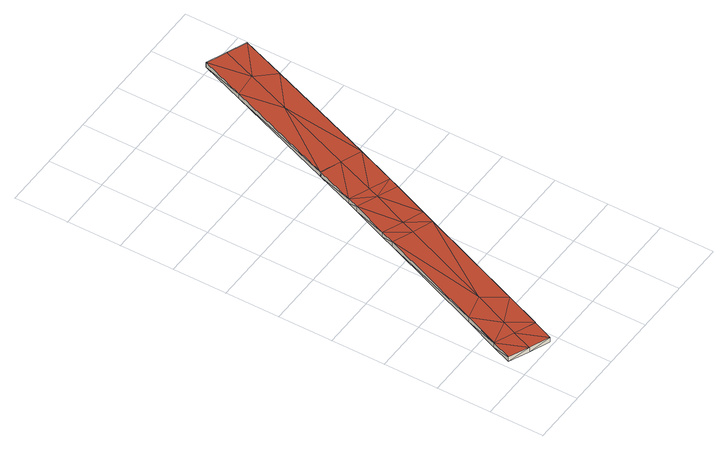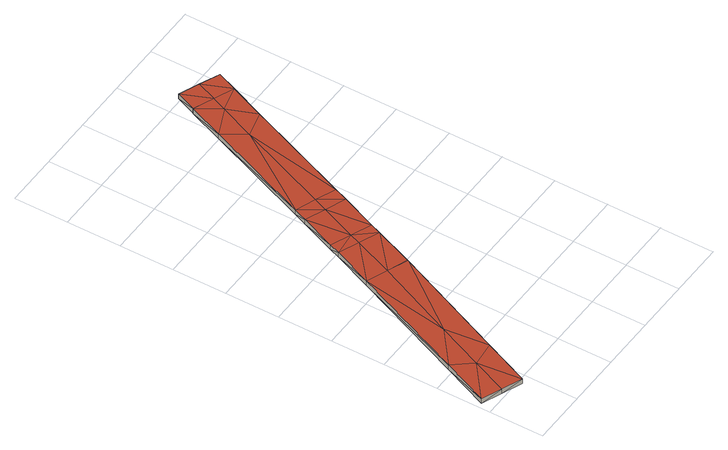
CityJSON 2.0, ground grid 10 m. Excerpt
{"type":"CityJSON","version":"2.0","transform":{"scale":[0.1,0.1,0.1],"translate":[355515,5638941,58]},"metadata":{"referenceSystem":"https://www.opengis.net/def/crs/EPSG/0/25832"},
"CityObjects":{
"building1":{"type":"Building","attributes":{"Geometrietyp2DReferenz":"2000","Gemeindeschluessel":"05315000","function":"53001_1800","roofType":"9999","measuredHeight":1},"geometry":[{"type":"MultiSurface","lod":"2","boundaries":[[[0,1,2]],[[1,3,2]],[[4,5,0]],[[5,1,0]],[[6,7,4]],[[7,5,4]],[[8,9,6]],[[9,7,6]],[[10,11,8]],[[11,9,8]],[[12,13,10]],[[13,11,10]],[[14,15,12]],[[15,13,12]],[[16,17,14]],[[17,15,14]],[[18,19,16]],[[19,17,16]],[[20,21,18]],[[21,19,18]],[[22,23,20]],[[23,21,20]],[[24,25,22]],[[25,23,22]],[[26,27,24]],[[27,25,24]],[[28,29,26]],[[29,27,26]],[[30,31,28]],[[31,29,28]],[[32,33,30]],[[33,31,30]],[[34,35,32]],[[35,33,32]],[[36,37,34]],[[37,35,34]],[[38,39,36]],[[39,37,36]],[[40,41,38]],[[41,39,38]],[[42,43,40]],[[43,41,40]],[[44,45,42]],[[45,43,42]],[[46,47,44]],[[47,45,44]],[[48,49,46]],[[49,47,46]],[[2,3,48]],[[3,49,48]],[[3,1,5]],[[5,1,7]],[[5,7,50]],[[50,7,51]],[[51,7,9]],[[51,9,52]],[[52,9,11]],[[52,11,53]],[[53,11,13]],[[53,13,54]],[[54,13,15]],[[54,15,55]],[[55,15,56]],[[56,15,17]],[[56,17,19]],[[56,19,57]],[[57,19,21]],[[57,21,58]],[[58,21,23]],[[58,23,25]],[[58,25,27]],[[58,27,29]],[[47,49,59]],[[59,49,3]],[[59,3,5]],[[59,5,50]],[[59,50,43]],[[43,50,41]],[[41,50,51]],[[41,51,39]],[[39,51,52]],[[39,52,53]],[[39,53,37]],[[37,53,54]],[[37,54,35]],[[35,54,33]],[[33,54,55]],[[33,55,31]],[[31,55,56]],[[31,56,57]],[[31,57,29]],[[29,57,58]],[[59,43,45]],[[59,45,47]],[[2,4,0]],[[4,6,0]],[[4,60,6]],[[60,61,6]],[[61,8,6]],[[61,62,8]],[[62,10,8]],[[62,63,10]],[[63,12,10]],[[63,64,12]],[[64,14,12]],[[64,65,14]],[[65,66,14]],[[66,16,14]],[[66,18,16]],[[66,67,18]],[[67,20,18]],[[67,68,20]],[[68,22,20]],[[68,24,22]],[[68,26,24]],[[68,28,26]],[[46,69,48]],[[69,2,48]],[[69,4,2]],[[69,60,4]],[[69,42,60]],[[42,40,60]],[[40,61,60]],[[40,38,61]],[[38,62,61]],[[38,63,62]],[[38,36,63]],[[36,64,63]],[[36,34,64]],[[34,32,64]],[[32,65,64]],[[32,30,65]],[[30,66,65]],[[30,67,66]],[[30,28,67]],[[28,68,67]],[[69,44,42]],[[69,46,44]]],"semantics":{"surfaces":[{"type":"WallSurface"},{"type":"GroundSurface"},{"type":"RoofSurface"}],"values":[0,0,0,0,0,0,0,0,0,0,0,0,0,0,0,0,0,0,0,0,0,0,0,0,0,0,0,0,0,0,0,0,0,0,0,0,0,0,0,0,0,0,0,0,0,0,0,0,0,0,1,1,1,1,1,1,1,1,1,1,1,1,1,1,1,1,1,1,1,1,1,1,1,1,1,1,1,1,1,1,1,1,1,1,1,1,1,1,1,1,1,1,1,1,2,2,2,2,2,2,2,2,2,2,2,2,2,2,2,2,2,2,2,2,2,2,2,2,2,2,2,2,2,2,2,2,2,2,2,2,2,2,2,2,2,2,2,2]}}]}
},
"vertices":[
[3,32,25],[3,32,15],[40,16,25],[40,16,15],[18,69,25],[18,69,15],[45,134,25],[45,134,15],[124,330,25],[124,330,15],[134,355,25],[134,355,15],[161,421,25],[161,421,15],[169,441,25],[169,441,15],[197,512,24],[197,512,14],[197,513,24],[197,513,14],[283,723,17],[283,723,7],[317,807,14],[317,807,4],[354,792,14],[354,792,4],[391,777,14],[391,777,4],[357,693,17],[357,693,7],[272,483,24],[272,483,14],[243,411,25],[243,411,15],[235,391,25],[235,391,15],[208,325,25],[208,325,15],[198,301,25],[198,301,15],[119,104,25],[119,104,15],[93,39,25],[93,39,15],[92,39,25],[92,39,15],[92,38,25],[92,38,15],[77,1,25],[77,1,15],[66,81,15],[93,146,15],[161,315,15],[171,340,15],[198,406,15],[206,426,15],[234,498,14],[294,643,9],[328,727,6],[55,54,15],[66,81,25],[93,146,25],[161,315,25],[171,340,25],[198,406,25],[206,426,25],[234,498,24],[294,643,19],[328,727,16],[55,54,25]
]}
